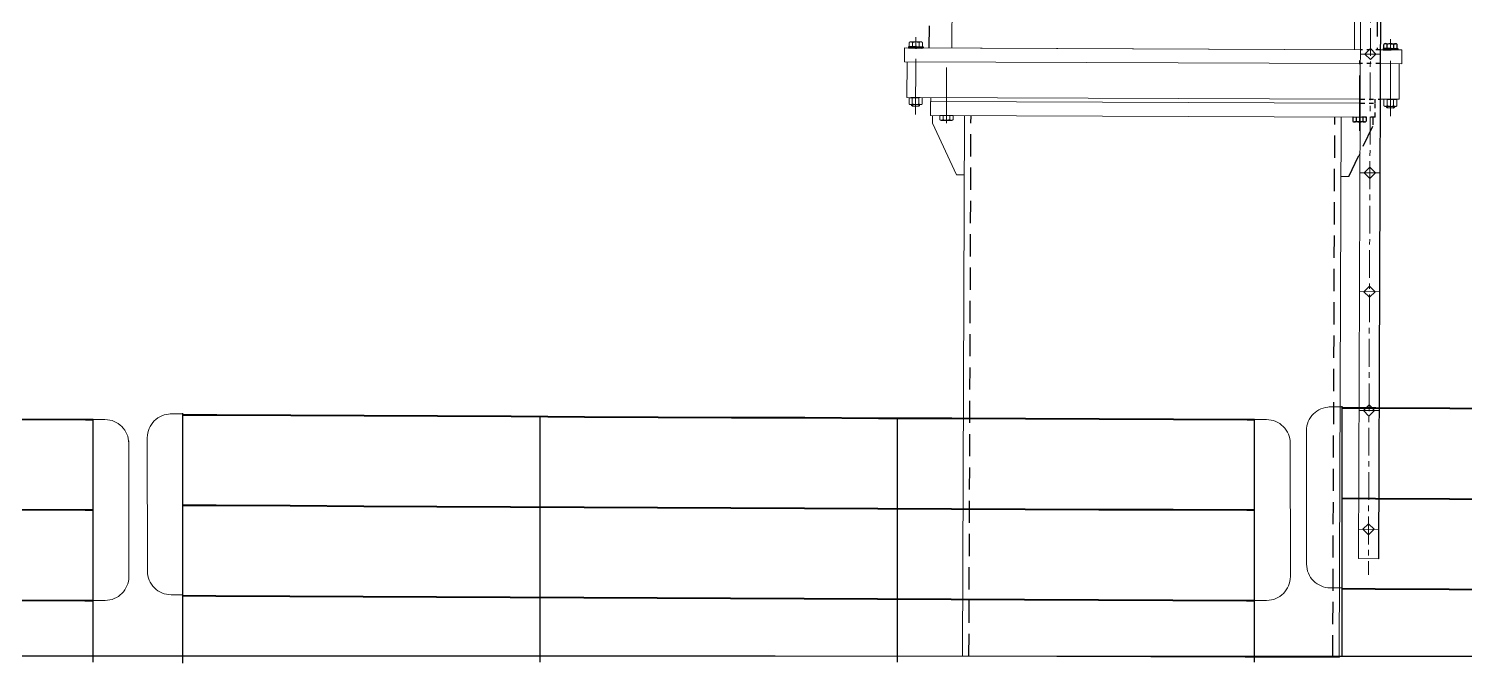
# Model space of a CAD drawing. Header units: millimetres. Extents: x -4 to 3776, y -4 to 4079.
# Drawn here: x 146.59 to 178.9, y 496.52 to 510.74 of the extents above; entities that cross this region are included whole.
import ezdxf
from ezdxf import colors
from ezdxf.entities.mleader import LeaderData, LeaderLine
from ezdxf.math import Vec2, Vec3

# ---------------------------------------------------------------- set-up
doc = ezdxf.new("R2010")
doc.units = ezdxf.units.MM
for name, pattern in [('ACAD_ISO04W100', [30, 24, -3, 0, -3]), ('CENTER', [2, 1.25, -0.25, 0.25, -0.25]), ('CENTERX2', [4, 2.5, -0.5, 0.5, -0.5]), ('DASHED', [0.75, 0.5, -0.25]), ('PHANTOM2', [1.25, 0.625, -0.125, 0.125, -0.125, 0.125, -0.125])]:
    doc.linetypes.add(name, pattern=pattern)
for name, color, linetype in [('1轮廓实线层', 7, 'Continuous'), ('2细线层', 4, 'Continuous'), ('4虚线层', 6, 'DASHED'), ('BK_kedu', 255, 'Continuous'), ('EDGE', 7, 'Continuous'), ('FURN', 4, 'Continuous')]:
    doc.layers.add(name, color=color, linetype=linetype)
for name, color, linetype, lineweight in [('3中心线层', 2, 'CENTER', 13), ('MODIFY_O_3', 6, 'PHANTOM2', 13), ('刻度', 3, 'ACAD_ISO04W100', 13), ('边界线', 1, 'Continuous', 40)]:
    doc.layers.add(name, color=color, linetype=linetype, lineweight=lineweight)
doc.styles.get("Standard").update_dxf_attribs({"font": 'arial.ttf'})

# ---------------------------------------------------------------- blocks, each defined once
blk = doc.blocks.new('*U268')
at = {"layer": '1轮廓实线层', "lineweight": 25}
for p, q in [((-18.5, 3), (-18.5, 0)), ((0, 3), (-18.5, 3)), ((-18.5, 0), (0, 0)), ((0, 3), (18.5, 3)), ((18.5, 0), (0, 0)), ((18.5, 3), (18.5, 0))]:
    blk.add_line(p, q, dxfattribs=at)
at = {"layer": '3中心线层', "lineweight": 25}
blk.add_line((0, 5.1), (0, -1.8), dxfattribs=at)
at = {"layer": '4虚线层', "lineweight": 25}
for p, q in [((-10.5, 3), (-10.5, 0)), ((10.5, 3), (10.5, 0))]:
    blk.add_line(p, q, dxfattribs=at)
blk = doc.blocks.new('*U266')
for p, q in [((-12.4, 0), (12.4, 0)), ((-12.4, 0), (-12.4, -0.8)), ((12.4, 0), (12.4, -0.8)), ((-16.5, -16.7), (-16.5, -0.8)), ((-16.5, -0.8), (16.5, -0.8)), ((12.4, -18), (-12.4, -18)), ((-8.2, -16.7), (-8.2, -0.8)), ((8.2, -16.7), (8.2, -0.8)), ((16.5, -0.8), (16.5, -16.7))]:
    blk.add_line(p, q)
for centre, radius, start, end in [((-12.4, -11), 6.96, 233.7049, 306.2951), ((0, 7.8), 25.8, 251.3857, 288.6143), ((12.4, -11), 6.96, 233.7049, 306.2951)]:
    blk.add_arc(centre, radius, start, end)
at = {"layer": '3中心线层'}
blk.add_line((0, -18), (0, 0), dxfattribs=at)
blk = doc.blocks.new('xiang zuo qi zhong ji')
at = {"color": 3}
for p, q in [((-0.242, 13.688), (-0.235, 15.596)), ((8.817, 13.653), (8.82, 14.447)), ((8.907, 2.195), (8.954, 14.446)), ((-1.308, 13.692), (-1.309, 13.38)), ((8.951, 13.653), (-1.308, 13.692)), ((-1.263, 13.692), (8.951, 13.653)), ((-1.203, 13.718), (-1.202, 13.813)), ((-1.053, 13.829), (-1.165, 13.83)), ((-1.128, 13.718), (-1.128, 13.813)), ((-0.941, 13.829), (-1.053, 13.829)), ((-0.979, 13.717), (-0.978, 13.812)), ((-0.904, 13.717), (-0.903, 13.812)), ((9.397, 13.651), (9.883, 13.649)), ((9.883, 13.649), (9.881, 13.337)), ((8.95, 13.341), (-1.309, 13.38)), ((-1.254, 12.577), (-1.251, 13.38)), ((9.881, 13.337), (9.395, 13.339)), ((9.82, 12.535), (9.823, 13.337)), ((8.947, 12.538), (-1.254, 12.577)), ((-1.147, 12.416), (-1.148, 12.398)), ((-1.13, 12.381), (-1.148, 12.398)), ((-1.13, 12.381), (-0.987, 12.38)), ((-0.969, 12.398), (-0.987, 12.38)), ((-0.969, 12.416), (-0.969, 12.398)), ((-0.72, 12.174), (-0.719, 12.486)), ((8.946, 12.449), (-0.719, 12.486)), ((-0.715, 12.486), (-0.714, 12.575)), ((9.82, 12.535), (9.392, 12.537)), ((8.945, 12.137), (-0.72, 12.174)), ((-0.513, 12.173), (-0.514, 12.078)), ((-0.214, 12.172), (-0.513, 12.173)), ((-0.229, 12.172), (-0.498, 12.173)), ((-0.476, 12.062), (-0.364, 12.061)), ((-0.438, 12.173), (-0.439, 12.078)), ((-0.364, 12.061), (-0.252, 12.061)), ((-0.289, 12.172), (-0.289, 12.078)), ((-0.214, 12.172), (-0.215, 12.077)), ((0, 0), (0.046, 12.171)), ((8.471, -0.032), (8.517, 12.139)), ((0.041, 10.834), (-0.137, 10.834)), ((8.512, 10.801), (8.69, 10.801)), ((9.353, 2.193), (8.907, 2.195)), ((8.471, -0.032), (0, 0))]:
    blk.add_line(p, q, dxfattribs=at)
at = {"color": 3, "lineweight": 25}
blk.add_line((9.405, 15.782), (9.353, 2.193), dxfattribs=at)
at = {"color": 3, "ltscale": 0.5}
for p, q in [((-0.676, 11.995), (-0.676, 12.174)), ((-0.137, 10.834), (-0.676, 11.995)), ((8.69, 10.801), (8.942, 11.332))]:
    blk.add_line(p, q, dxfattribs=at)
at = {"color": 3}
for centre, radius, start, end in [((-1.165, 13.779), 0.0501, 41.5777, 137.9852), ((-1.054, 13.654), 0.175, 64.5647, 114.9982), ((-0.941, 13.779), 0.0501, 41.5777, 137.9852), ((-0.476, 12.112), 0.0501, 221.5777, 317.9852), ((-0.363, 12.237), 0.175, 244.5647, 294.9982), ((-0.252, 12.111), 0.0501, 221.5777, 317.9852)]:
    blk.add_arc(centre, radius, start, end, dxfattribs=at)
at = {"layer": '1轮廓实线层', "color": 3}
for p, q in [((-1.203, 13.692), (-0.904, 13.69)), ((-1.188, 13.692), (-0.919, 13.69)), ((9.479, 13.678), (9.479, 13.772)), ((9.778, 13.65), (9.479, 13.651)), ((9.763, 13.65), (9.494, 13.651)), ((9.517, 13.789), (9.629, 13.788)), ((9.554, 13.677), (9.554, 13.772)), ((9.629, 13.788), (9.741, 13.788)), ((9.703, 13.677), (9.704, 13.771)), ((9.778, 13.676), (9.778, 13.771)), ((9.534, 12.376), (9.534, 12.358)), ((9.534, 12.358), (9.552, 12.34)), ((9.695, 12.339), (9.552, 12.34)), ((9.695, 12.339), (9.713, 12.357)), ((9.713, 12.375), (9.713, 12.357))]:
    blk.add_line(p, q, dxfattribs=at)
for centre, radius, start, end in [((9.517, 13.739), 0.0501, 41.5777, 137.9852), ((9.628, 13.613), 0.175, 64.5647, 114.9982), ((9.741, 13.738), 0.0501, 41.5777, 137.9852)]:
    blk.add_arc(centre, radius, start, end, dxfattribs=at)
at = {"layer": '2细线层', "color": 3}
for p, q in [((-1.13, 12.416), (-1.13, 12.381)), ((-0.987, 12.416), (-0.987, 12.38)), ((9.552, 12.375), (9.552, 12.34)), ((9.695, 12.375), (9.695, 12.339))]:
    blk.add_line(p, q, dxfattribs=at)
at = {"layer": '3中心线层', "color": 3, "ltscale": 0.5}
for p, q in [((9.183, 16.14), (9.129, 1.832)), ((8.944, 13.555), (9.403, 13.553)), ((8.934, 10.88), (9.392, 10.878)), ((8.924, 8.205), (9.382, 8.203)), ((8.914, 5.53), (9.372, 5.528)), ((8.903, 2.855), (9.362, 2.853))]:
    blk.add_line(p, q, dxfattribs=at)
at = {"layer": '3中心线层', "color": 3}
for p, q in [((-1.059, 12.196), (-1.053, 13.932)), ((9.623, 12.155), (9.629, 13.892)), ((-0.364, 12), (-0.359, 13.442)), ((8.926, 11.824), (8.932, 13.407))]:
    blk.add_line(p, q, dxfattribs=at)
at = {"layer": '4虚线层', "color": 3}
for p, q in [((-0.75, 13.69), (-0.709, 24.432)), ((9.334, 15.946), (9.325, 13.651)), ((9.281, 12.448), (9.281, 12.537)), ((0.143, -0.001), (0.189, 12.17)), ((8.328, -0.032), (8.374, 12.139)), ((8.778, 12.138), (8.777, 12.043)), ((8.778, 12.138), (9.077, 12.137)), ((8.793, 12.138), (9.062, 12.137)), ((8.927, 12.026), (8.815, 12.026)), ((8.852, 12.137), (8.852, 12.043)), ((9.039, 12.025), (8.927, 12.026)), ((9.002, 12.137), (9.002, 12.042)), ((9.077, 12.137), (9.076, 12.042)), ((9.239, 11.958), (9.239, 12.136)), ((8.69, 10.801), (9.239, 11.958))]:
    blk.add_line(p, q, dxfattribs=at)
at = {"layer": '4虚线层', "color": 3, "ltscale": 0.2}
for p, q in [((9.397, 13.651), (8.951, 13.653)), ((9.395, 13.339), (8.95, 13.341)), ((8.946, 12.449), (9.285, 12.448)), ((8.947, 12.538), (9.392, 12.537)), ((9.284, 12.136), (9.285, 12.448)), ((9.284, 12.136), (8.945, 12.137))]:
    blk.add_line(p, q, dxfattribs=at)
at = {"layer": '4虚线层', "color": 3, "ltscale": 0.5}
for p, q in [((9.174, 13.68), (9.047, 13.554)), ((9.174, 13.68), (9.299, 13.553)), ((9.047, 13.554), (9.173, 13.428)), ((9.299, 13.553), (9.173, 13.428)), ((9.164, 11.005), (9.037, 10.879)), ((9.164, 11.005), (9.289, 10.878)), ((9.037, 10.879), (9.163, 10.753)), ((9.289, 10.878), (9.163, 10.753)), ((9.153, 8.33), (9.027, 8.204)), ((9.027, 8.204), (9.152, 8.078)), ((9.279, 8.204), (9.152, 8.078)), ((9.153, 8.33), (9.279, 8.204)), ((9.143, 5.655), (9.017, 5.53)), ((9.017, 5.53), (9.142, 5.403)), ((9.269, 5.529), (9.142, 5.403)), ((9.143, 5.655), (9.269, 5.529)), ((9.133, 2.98), (9.006, 2.855)), ((9.133, 2.98), (9.259, 2.854)), ((9.006, 2.855), (9.132, 2.728)), ((9.259, 2.854), (9.132, 2.728))]:
    blk.add_line(p, q, dxfattribs=at)
at = {"layer": '4虚线层', "color": 3}
for centre, radius, start, end in [((8.815, 12.076), 0.0501, 221.5777, 317.9852), ((8.927, 12.201), 0.175, 244.5647, 294.9982), ((9.039, 12.075), 0.0501, 221.5777, 317.9852)]:
    blk.add_arc(centre, radius, start, end, dxfattribs=at)
at = {"color": 3, "lineweight": 25, "rotation": 359.7814459937342}
for p, xscale, yscale, zscale in [((-1.053, 13.691), -0.008916528105296934, 0.008916528105296933, 0.008916528105296933), ((9.628, 13.65), 0.008916528105296934, 0.008916528105296934, 0.008916528105296934)]:
    blk.add_blockref('*U268', p, dxfattribs=dict(at, xscale=xscale, yscale=yscale, zscale=zscale))
at = {"color": 3, "rotation": 359.7814459937342}
for p, xscale, yscale, zscale in [((-1.058, 12.576), 0.008916528105296934, 0.008916528105296934, 0.008916528105296934), ((9.624, 12.536), -0.008916528105296934, 0.008916528105296933, 0.008916528105296933)]:
    blk.add_blockref('*U266', p, dxfattribs=dict(at, xscale=xscale, yscale=yscale, zscale=zscale))
blk = doc.blocks.new('A$C51D069F2')
at = {"color": 6, "linetype": 'CENTERX2', "ltscale": 1000}
for p, q in [((0, 0), (-54.4, 0.1)), ((-149.5, -660), (-150, -99.9)), ((-49.6, -760), (0.2, -760))]:
    blk.add_line(p, q, dxfattribs=at)
for centre, start, end in [((-50, -99.9), 90, 180), ((-49.6, -660), 180, 270)]:
    blk.add_arc(centre, 100, start, end, dxfattribs=at)
blk = doc.blocks.new('A$C61F7774A')
at = {"color": 6, "linetype": 'CENTERX2', "ltscale": 1000}
for p, q in [((0, 0), (50, 0)), ((150.5, -660.1), (149.9, -89.6)), ((0.2, -760), (50.5, -760.1))]:
    blk.add_line(p, q, dxfattribs=at)
for centre, start, end in [((50, -100), 0, 90), ((50.5, -660.1), 270, 0)]:
    blk.add_arc(centre, 100, start, end, dxfattribs=at)
blk = doc.blocks.new('langan')
at = {"layer": 'FURN', "color": 6}
for p, q in [((4353.535, 3931.094), (4353.535, 3936.719)), ((4361.571, 3931.117), (4361.571, 3936.658)), ((4369.606, 3931.117), (4369.606, 3936.61)), ((4377.642, 3931.117), (4377.642, 3936.576))]:
    blk.add_line(p, q, dxfattribs=at)
at = {"layer": '边界线', "color": 6}
for points in [[(4353.535, 3936.686), (4354.294, 3936.682), (4355.959, 3936.673), (4357.609, 3936.665), (4359.258, 3936.657), (4360.915, 3936.649), (4362.569, 3936.641), (4364.223, 3936.633), (4365.872, 3936.626), (4367.526, 3936.619), (4369.179, 3936.611), (4370.83, 3936.604), (4372.487, 3936.597), (4374.145, 3936.59), (4375.817, 3936.583), (4377.474, 3936.577), (4377.642, 3936.576)], [(4353.535, 3934.65), (4354.284, 3934.646), (4355.949, 3934.638), (4357.6, 3934.63), (4359.248, 3934.622), (4360.905, 3934.614), (4362.559, 3934.606), (4364.213, 3934.598), (4365.863, 3934.59), (4367.517, 3934.583), (4369.17, 3934.576), (4370.821, 3934.569), (4372.479, 3934.562), (4374.137, 3934.555), (4375.809, 3934.548), (4377.466, 3934.541), (4377.642, 3934.541)], [(4353.535, 3932.614), (4354.274, 3932.611), (4355.939, 3932.602), (4357.59, 3932.594), (4359.238, 3932.586), (4360.895, 3932.578), (4362.549, 3932.57), (4364.204, 3932.562), (4365.854, 3932.554), (4367.509, 3932.547), (4369.161, 3932.54), (4370.813, 3932.533), (4372.47, 3932.526), (4374.128, 3932.519), (4375.8, 3932.512), (4377.459, 3932.506), (4377.642, 3932.505)]]:
    blk.add_lwpolyline(points, dxfattribs=at)
at = {"layer": 'MODIFY_O_3', "color": 7, "linetype": 'ByBlock', "xscale": 0.005357140577806774, "yscale": 0.005357140577806774, "zscale": 0.005357140577806774}
for name, p in [('A$C51D069F2', (4353.535, 3936.703)), ('A$C61F7774A', (4377.642, 3936.576))]:
    blk.add_blockref(name, p, dxfattribs=at)

msp = doc.modelspace()

# ---------------------------------------------------------------- linework, layer by layer
at = {"layer": 'EDGE', "color": 29}
for points in [[(78.755, 496.684), (88.059, 496.651), (96.943, 496.632), (105.371, 496.624), (113.304, 496.622), (120.711, 496.623), (127.676, 496.624), (134.411, 496.624), (141.134, 496.624), (148.063, 496.624), (155.418, 496.622), (163.361, 496.619), (171.831, 496.616), (180.708, 496.615), (189.87, 496.616), (199.196, 496.622), (208.572, 496.634), (217.949, 496.65), (227.33, 496.671), (236.721, 496.694), (246.126, 496.718)], [(78.755, 496.684), (88.059, 496.651), (96.943, 496.632), (105.371, 496.624), (113.304, 496.622), (120.711, 496.623), (127.676, 496.624), (134.411, 496.624), (141.134, 496.624), (148.063, 496.624), (155.418, 496.622), (163.361, 496.619), (171.831, 496.616), (180.708, 496.615), (189.87, 496.616), (199.196, 496.622), (208.572, 496.634), (217.949, 496.65), (227.33, 496.671), (236.721, 496.694), (246.126, 496.718)], [(78.77, 496.684), (88.074, 496.651), (96.958, 496.632), (105.386, 496.624), (113.32, 496.622), (120.727, 496.623), (127.691, 496.624), (134.426, 496.624), (141.149, 496.624), (148.078, 496.624), (155.433, 496.622), (163.376, 496.619), (171.847, 496.616), (180.723, 496.615), (189.885, 496.616), (199.212, 496.622), (208.587, 496.634), (217.964, 496.65), (227.345, 496.671), (236.736, 496.694), (246.142, 496.718)], [(78.77, 496.684), (88.074, 496.651), (96.958, 496.632), (105.386, 496.624), (113.32, 496.622), (120.727, 496.623), (127.691, 496.624), (134.426, 496.624), (141.149, 496.624), (148.078, 496.624), (155.433, 496.622), (163.376, 496.619), (171.847, 496.616), (180.723, 496.615), (189.885, 496.616), (199.212, 496.622), (208.587, 496.634), (217.964, 496.65), (227.345, 496.671), (236.736, 496.694), (246.142, 496.718)]]:
    msp.add_lwpolyline(points, dxfattribs=at)

# ---------------------------------------------------------------- block references
at = {"color": 4, "lineweight": 25}
for p in [(-4177.4, -3434.478), (-4229.609, -3434.634), (-4203.478, -3434.634)]:
    msp.add_blockref('langan', p, dxfattribs=at)
at = {"layer": '刻度', "color": 4, "lineweight": 25}
msp.add_blockref('xiang zuo qi zhong ji', (167.596, 496.617), dxfattribs=at)

# ---------------------------------------------------------------- leaders
at = {"layer": 'BK_kedu'}
ml = msp.add_multileader_mtext('Standard', dxfattribs=at)
ml.set_content('', color=256)
ml.set_leader_properties()
ml.build(insert=Vec2(0, 0))
ml.multileader.update_dxf_attribs({"text_right_attachment_type": 6, "dogleg_length": 0.36, "arrow_head_size": 0.18})
ctx = ml.context
ctx.base_point, ctx.char_height, ctx.arrow_head_size, ctx.landing_gap_size, ctx.plane_origin = Vec3(3775.999, 4079.328), 0.18, 0.18, 0.09, Vec3(3774.639, 4079.328)
ctx.right_attachment = 6
notes = []
notes.append((ctx, [(0, (0, 0, 0), (0, 0), (1, 0), 1, [])]))
ctx.mtext.insert, ctx.mtext.flow_direction = Vec3(3776.089, 4079.418), 5
for ctx, leaders in notes:
    for number, flags, end, landing, length, lines in leaders:
        leader = LeaderData()
        leader.index, (leader.has_last_leader_line, leader.has_dogleg_vector, leader.attachment_direction) = number, flags
        leader.last_leader_point, leader.dogleg_vector, leader.dogleg_length = Vec3(end), Vec3(landing), length
        for number, points, colour, breaks in lines:
            line = LeaderLine()
            line.index, line.vertices, line.color, line.breaks = number, Vec3.list(points), colors.encode_raw_color(colour), breaks
            leader.lines.append(line)
        ctx.leaders.append(leader)

doc.saveas('drawing.dxf')
